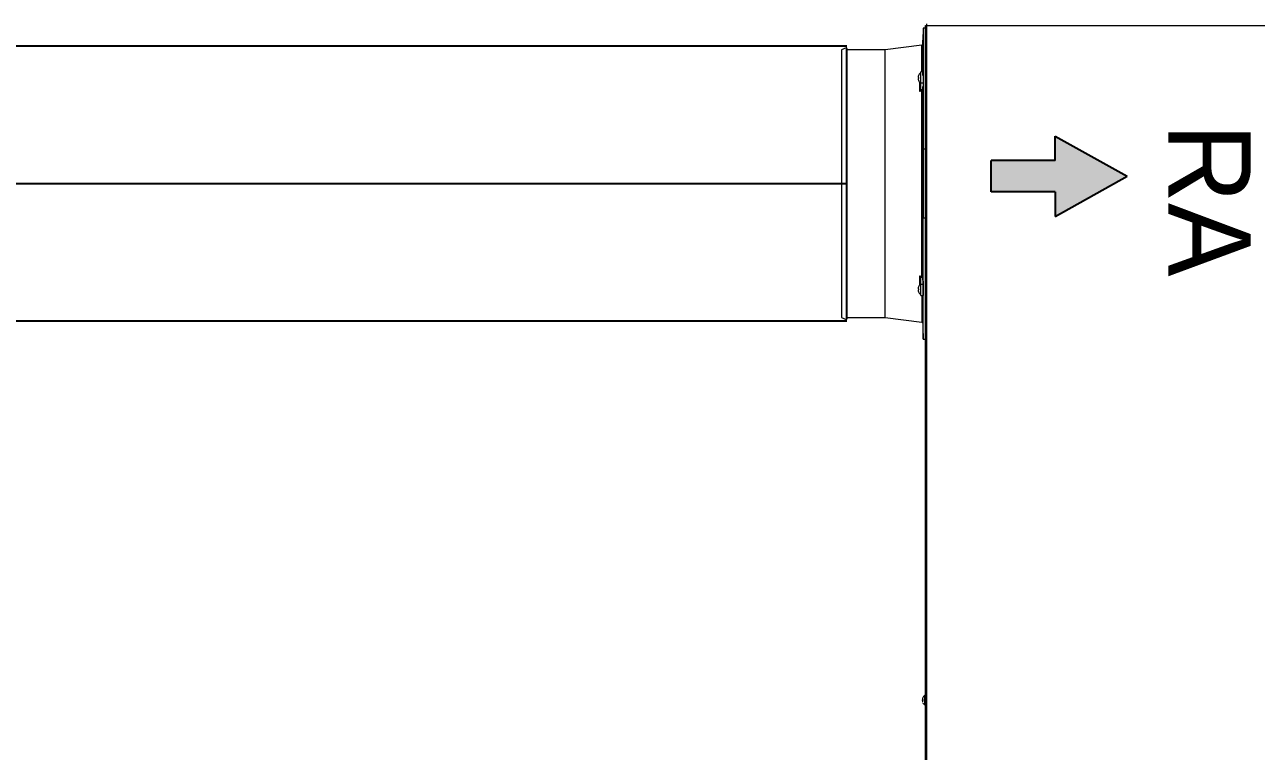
# Model space of a CAD drawing. Header units: millimetres. Extents: x 61566 to 667441, y 0 to 118800.
# Drawn here: x 439367 to 440488, y 64488 to 65149 of the extents above; entities that cross this region are included whole.
import ezdxf

# ---------------------------------------------------------------- set-up
doc = ezdxf.new("R2010")
doc.units = ezdxf.units.MM
doc.header["$LTSCALE"] = 200
doc.linetypes.add('CENTER', pattern=[50.8, 31.75, -6.35, 6.35, -6.35])
for name, color, linetype in [('LG-환기', 2, 'Continuous'), ('환기(RA)', 2, 'Continuous'), ('환기(SA)', 3, 'Continuous'), ('환기유니트', 6, 'Continuous')]:
    doc.layers.add(name, color=color, linetype=linetype)
doc.styles.add('ACISOGDT', font='amgdt.shx')

# ---------------------------------------------------------------- blocks, each defined once
blk = doc.blocks.new('빨간화살표')
at = {"layer": 'LG-환기', "ltscale": 0.5}
blk.add_hatch(color=1, dxfattribs=at).paths.add_polyline_path([(0, -15.8), (0, 15.8), (-64.8, 15.8), (-64.8, 40.6), (-137.3, 0), (-64.8, -40.6), (-64.8, -15.8)])
at = {"layer": 'LG-환기', "color": 1, "ltscale": 0.5}
for p, q in [((-64.8, 40.6), (-137.3, 0)), ((-64.8, 40.6), (-137.3, 0)), ((-64.8, 15.8), (-64.8, 40.6)), ((-64.8, 15.8), (-64.8, 40.6)), ((-64.8, 15.8), (0, 15.8)), ((-64.8, 15.8), (0, 15.8)), ((0, 15.8), (0, -15.8)), ((-64.8, -40.6), (-137.3, 0)), ((-64.8, -40.6), (-137.3, 0)), ((-64.8, -15.8), (-64.8, -40.6)), ((-64.8, -15.8), (-64.8, -40.6)), ((-64.8, -15.8), (0, -15.8)), ((-64.8, -15.8), (0, -15.8))]:
    blk.add_line(p, q, dxfattribs=at)
blk = doc.blocks.new('상업용 프리미엄환기 800~1000CMH')
at = {"layer": 'LG-환기', "color": 0, "linetype": 'Continuous', "lineweight": 18}
for p, q in [((1050.5, 949), (1050.5, 22.5)), ((1051.8, 949), (1051.8, 23.9)), ((1052.3, 642), (1052.3, 633.1)), ((1054.2, 635.6), (1054.2, 635.6)), ((1053.8, 309.4), (1051.8, 309.4)), ((1053.8, 309.4), (1053.8, 199.1)), ((1054, 298.4), (1053.8, 309.4)), ((1054, 266.2), (1054, 298.4)), ((1054.9, 269.7), (1054.9, 293.9)), ((1088.3, 289.7), (1054.9, 293.9)), ((1088.3, 289.7), (1088.3, 46.1)), ((1123.2, 289.7), (1088.3, 289.7)), ((1123.2, 44.8), (1123.2, 290.9)), ((1123.9, 44.3), (1123.9, 291.4)), ((1128.2, 289.7), (1123.9, 291.4)), ((1128.2, 46.1), (1128.2, 289.7)), ((1056, 269.7), (1053.8, 269.7)), ((1056, 269.7), (1056, 253.2)), ((1056, 259.4), (1053.9, 259.4)), ((1056.3, 268.7), (1056, 268.7)), ((1056, 259.3), (1056.3, 259.3)), ((1056.3, 259.3), (1056.3, 268.7)), ((1056.9, 259.9), (1056.9, 251.8)), ((1058.1, 266.2), (1058.1, 266.2)), ((1058.5, 264.4), (1058.1, 264.4)), ((1058.1, 263.6), (1058.5, 263.6)), ((1058.1, 261.9), (1058.1, 261.9)), ((1054, 255.8), (1054, 79.9)), ((1054.9, 252), (1054.9, 83.7)), ((1053.8, 199.1), (1051.8, 199.1)), ((1051.8, 136.6), (1053.8, 136.6)), ((1053.8, 26.4), (1053.8, 136.6)), ((1056, 82.5), (1056, 66)), ((1056.9, 83.9), (1056.9, 75.9)), ((1056, 76.3), (1053.9, 76.3)), ((1054, 69.5), (1054, 37.4)), ((1056.3, 76.4), (1056, 76.4)), ((1056.3, 67), (1056.3, 76.4)), ((1058.1, 73.8), (1058.1, 73.8)), ((1058.5, 72.1), (1058.1, 72.1)), ((1058.1, 71.3), (1058.5, 71.3)), ((1058.1, 69.5), (1058.1, 69.5)), ((1053.8, 66), (1056, 66)), ((1054.9, 66), (1054.9, 41.8)), ((1056, 67), (1056.3, 67)), ((1054.9, 41.8), (1088.3, 46.1)), ((1088.3, 46.1), (1123.2, 46.1)), ((1123.9, 44.3), (1128.2, 46.1)), ((1053.8, 26.4), (1054, 37.4)), ((1051.8, 23.9), (-10.4, 23.9)), ((1051.8, 26.4), (1053.8, 26.4))]:
    blk.add_line(p, q, dxfattribs=at)
at = {"layer": 'LG-환기', "color": 0, "linetype": 'Continuous', "lineweight": 35}
blk.add_line((1050.5, 23.8), (1050.5, 23.9), dxfattribs=at)
at = {"layer": 'LG-환기', "color": 0, "linetype": 'Continuous', "lineweight": 18}
for centre, radius, start, end in [((1052.1, 641.8), 0.3, 55.3987, 180), ((1049.2, 637.6), 5.4, 26.0867, 55.3987), ((1052.1, 633.4), 0.3, 180, 304.6013), ((1049.2, 637.6), 5.4, 304.6013, 338.604), ((1055, 294.9), 1, 180, 262.6736), ((1123.7, 290.9), 0.5, 68.1986, 180), ((1052.4, 264), 6.1, 20.6378, 50.3981), ((1052.4, 264), 6.1, 309.6019, 339.3622), ((1052.4, 264), 6.09, 3.7679, 20.6843), ((1052.4, 264), 5.71, 355.982, 4.018), ((1052.4, 264), 6.09, 339.3157, 356.2321), ((1052.4, 71.7), 6.1, 20.6378, 50.3981), ((1052.4, 71.7), 6.1, 309.6019, 339.3622), ((1052.4, 71.7), 6.09, 3.7679, 20.6843), ((1052.4, 71.7), 5.71, 355.982, 4.018), ((1052.4, 71.7), 6.09, 339.3157, 356.2321), ((1055, 40.8), 1, 97.3264, 180), ((1123.7, 44.8), 0.5, 180, 291.8014)]:
    blk.add_arc(centre, radius, start, end, dxfattribs=at)
for points, knots in [([(1054.5, 638.3), (1054.5, 638.4), (1054.5, 638.5), (1054.5, 638.6), (1054.5, 638.7), (1054.4, 638.8), (1054.4, 638.9), (1054.4, 639), (1054.4, 639), (1054.4, 639.1), (1054.3, 639.3), (1054.2, 639.5), (1054.2, 639.6)], [0, 0, 0, 0, 0.25, 0.25, 0.375, 0.375, 0.5, 0.5, 0.625, 0.625, 0.75, 1, 1, 1, 1]), ([(1054.2, 638), (1054.3, 638), (1054.4, 638), (1054.4, 638), (1054.4, 638), (1054.5, 638), (1054.5, 638), (1054.5, 638), (1054.5, 638), (1054.5, 638)], [0, 0, 0, 0, 0.5, 0.5, 0.625, 0.625, 0.75, 0.75, 1, 1, 1, 1]), ([(1054.5, 637.2), (1054.5, 637.2), (1054.5, 637.2), (1054.4, 637.2), (1054.4, 637.2), (1054.3, 637.2), (1054.3, 637.2), (1054.2, 637.2), (1054.2, 637.2), (1054.2, 637.2)], [0, 0, 0, 0, 0.5, 0.5, 0.75, 0.75, 0.875, 0.875, 1, 1, 1, 1]), ([(1054.2, 635.6), (1054.3, 635.7), (1054.3, 635.8), (1054.4, 636), (1054.4, 636), (1054.4, 636.1), (1054.4, 636.2), (1054.5, 636.4), (1054.5, 636.6), (1054.5, 636.9)], [0, 0, 0, 0, 0.25, 0.25, 0.375, 0.375, 0.5, 0.5, 1, 1, 1, 1]), ([(1054.5, 638), (1054.5, 638), (1054.5, 638), (1054.6, 638), (1054.6, 638), (1054.6, 638), (1054.6, 638), (1054.6, 638), (1054.6, 638), (1054.6, 638), (1054.6, 638), (1054.6, 638), (1054.6, 638), (1054.6, 638.1), (1054.6, 638.1), (1054.6, 638.1), (1054.6, 638.1), (1054.6, 638.1), (1054.6, 638.1), (1054.6, 638.2), (1054.6, 638.2), (1054.6, 638.2), (1054.5, 638.2), (1054.5, 638.2), (1054.5, 638.3)], [0, 0, 0, 0, 0.125, 0.125, 0.1875, 0.1875, 0.25, 0.25, 0.375, 0.375, 0.4375, 0.4375, 0.5, 0.5, 0.625, 0.625, 0.6875, 0.6875, 0.75, 0.8125, 0.8125, 0.875, 0.875, 1, 1, 1, 1]), ([(1054.5, 636.9), (1054.5, 636.9), (1054.5, 636.9), (1054.6, 636.9), (1054.6, 636.9), (1054.6, 637), (1054.6, 637), (1054.6, 637), (1054.6, 637), (1054.6, 637), (1054.6, 637), (1054.6, 637.1), (1054.6, 637.1), (1054.6, 637.1), (1054.6, 637.1), (1054.6, 637.1), (1054.6, 637.1), (1054.6, 637.1), (1054.6, 637.1), (1054.6, 637.1), (1054.6, 637.1), (1054.6, 637.1), (1054.5, 637.2), (1054.5, 637.2), (1054.5, 637.2)], [0, 0, 0, 0, 0.125, 0.125, 0.1875, 0.1875, 0.25, 0.25, 0.375, 0.375, 0.4375, 0.4375, 0.5, 0.5, 0.625, 0.625, 0.6875, 0.6875, 0.75, 0.8125, 0.8125, 0.875, 0.875, 1, 1, 1, 1]), ([(1053.8, 267.9), (1053.8, 268.1), (1053.8, 268.2), (1053.8, 268.3), (1053.8, 268.4), (1053.8, 268.4), (1053.8, 268.5), (1053.8, 268.6), (1053.8, 268.8), (1053.8, 269), (1053.8, 269.1), (1053.8, 269.3), (1053.8, 269.3), (1053.8, 269.3), (1053.8, 269.4), (1053.8, 269.4), (1053.8, 269.4), (1053.8, 269.5), (1053.8, 269.6), (1053.8, 269.6), (1053.8, 269.7), (1053.8, 269.7), (1053.8, 269.7), (1053.8, 269.7), (1053.8, 269.7)], [0, 0, 0, 0, 0.12492, 0.12492, 0.15615, 0.15615, 0.18738, 0.24984, 0.24984, 0.37476, 0.49968, 0.49968, 0.562139, 0.562139, 0.593369, 0.593369, 0.624599, 0.624599, 0.749519, 0.874439, 0.874439, 0.999359, 0.999359, 1, 1, 1, 1]), ([(1053.9, 259.4), (1053.9, 259.6), (1053.9, 259.7), (1053.9, 260), (1053.9, 260.3), (1053.8, 260.7), (1053.8, 260.9), (1053.8, 260.9), (1053.8, 261), (1053.8, 261.1), (1053.8, 261.2), (1053.8, 261.3), (1053.8, 261.6), (1053.8, 261.9), (1053.8, 262.3), (1053.8, 262.6), (1053.8, 262.7), (1053.8, 262.8), (1053.8, 262.9), (1053.8, 263), (1053.8, 263), (1053.8, 263.3), (1053.8, 263.5), (1053.8, 263.9), (1053.8, 264.3), (1053.8, 264.6), (1053.8, 264.9), (1053.8, 264.9), (1053.8, 265), (1053.8, 265.1), (1053.8, 265.2), (1053.8, 265.3), (1053.8, 265.6), (1053.8, 266), (1053.8, 266.3), (1053.8, 266.6), (1053.8, 266.7), (1053.8, 266.8), (1053.8, 266.8), (1053.8, 266.9), (1053.8, 267), (1053.8, 267.2), (1053.8, 267.3), (1053.8, 267.6), (1053.8, 267.8), (1053.8, 267.9)], [0, 0, 0, 0, 0.0625, 0.0625, 0.125, 0.1875, 0.1875, 0.203125, 0.203125, 0.21875, 0.21875, 0.25, 0.25, 0.3125, 0.375, 0.375, 0.40625, 0.40625, 0.421875, 0.421875, 0.4375, 0.4375, 0.5, 0.5, 0.5625, 0.625, 0.625, 0.640625, 0.640625, 0.65625, 0.65625, 0.6875, 0.6875, 0.75, 0.8125, 0.8125, 0.84375, 0.84375, 0.859375, 0.859375, 0.875, 0.875, 0.9375, 0.9375, 1, 1, 1, 1]), ([(1054, 255.8), (1054, 256.1), (1054, 256.3), (1053.9, 257.5), (1053.9, 258.5), (1053.9, 259.4)], [0, 0, 0, 0, 0.221672, 0.221672, 1, 1, 1, 1]), ([(1054, 253.4), (1054.3, 253.4), (1054.7, 253.4), (1055.3, 253.3), (1055.7, 253.3), (1056, 253.2)], [0, 0, 0, 0, 0.5, 0.5, 1, 1, 1, 1]), ([(1054.9, 252), (1054.9, 252), (1054.9, 252), (1054.8, 252), (1054.8, 252), (1054.8, 252), (1054.8, 252.1), (1054.7, 252.1), (1054.7, 252.2), (1054.6, 252.2), (1054.5, 252.3), (1054.5, 252.4), (1054.4, 252.4), (1054.4, 252.5), (1054.4, 252.5), (1054.4, 252.5), (1054.3, 252.5), (1054.3, 252.6), (1054.3, 252.7), (1054.2, 252.7), (1054.2, 252.8), (1054.2, 252.8), (1054.1, 252.9), (1054.1, 252.9), (1054.1, 252.9), (1054.1, 253), (1054.1, 253), (1054.1, 253.1), (1054, 253.1), (1054, 253.1), (1054, 253.2), (1054, 253.2), (1054, 253.2), (1054, 253.3), (1054, 253.3), (1054, 253.3), (1054, 253.4)], [0, 0, 0, 0, 0.015625, 0.015625, 0.03125, 0.0625, 0.0625, 0.125, 0.125, 0.25, 0.25, 0.375, 0.375, 0.40625, 0.40625, 0.4375, 0.4375, 0.5, 0.5, 0.625, 0.625, 0.65625, 0.65625, 0.6875, 0.6875, 0.75, 0.75, 0.8125, 0.8125, 0.84375, 0.84375, 0.875, 0.875, 0.9375, 0.9375, 1, 1, 1, 1]), ([(1056, 253.2), (1056, 253.2), (1056, 253.1), (1056, 253.1), (1056, 253), (1056, 253), (1056, 253), (1056, 252.9), (1056, 252.9), (1056.1, 252.9), (1056.1, 252.8), (1056.1, 252.8), (1056.1, 252.7), (1056.1, 252.7), (1056.1, 252.7), (1056.2, 252.6), (1056.2, 252.6), (1056.2, 252.6), (1056.3, 252.5), (1056.3, 252.4), (1056.3, 252.4), (1056.4, 252.3), (1056.4, 252.3), (1056.4, 252.3), (1056.4, 252.3), (1056.5, 252.2), (1056.5, 252.1), (1056.6, 252), (1056.7, 252), (1056.7, 251.9), (1056.8, 251.9), (1056.8, 251.8), (1056.8, 251.8), (1056.8, 251.8), (1056.9, 251.8), (1056.9, 251.8), (1056.9, 251.8)], [0, 0, 0, 0, 0.0625, 0.0625, 0.125, 0.125, 0.15625, 0.15625, 0.1875, 0.1875, 0.25, 0.25, 0.3125, 0.3125, 0.34375, 0.34375, 0.375, 0.375, 0.5, 0.5, 0.5625, 0.5625, 0.59375, 0.59375, 0.625, 0.625, 0.75, 0.75, 0.875, 0.875, 0.9375, 0.9375, 0.96875, 0.984375, 0.984375, 1, 1, 1, 1]), ([(1053.8, 136.6), (1053.8, 141.8), (1053.8, 147), (1053.8, 157.4), (1053.8, 167.9), (1053.8, 178.3), (1053.8, 188.7), (1053.8, 193.9), (1053.8, 199.1)], [0, 0, 0, 0, 0.25, 0.25, 0.5, 0.75, 0.75, 1, 1, 1, 1]), ([(1053.9, 76.3), (1053.9, 77.2), (1053.9, 78.2), (1054, 79.4), (1054, 79.7), (1054, 79.9)], [0, 0, 0, 0, 0.778328, 0.778328, 1, 1, 1, 1]), ([(1054, 82.3), (1054, 82.4), (1054, 82.4), (1054, 82.5), (1054, 82.5), (1054, 82.5), (1054, 82.6), (1054, 82.6), (1054, 82.6), (1054.1, 82.7), (1054.1, 82.7), (1054.1, 82.8), (1054.1, 82.8), (1054.1, 82.8), (1054.1, 82.9), (1054.2, 82.9), (1054.2, 82.9), (1054.2, 83), (1054.3, 83), (1054.3, 83.1), (1054.3, 83.2), (1054.4, 83.2), (1054.4, 83.2), (1054.4, 83.3), (1054.4, 83.3), (1054.5, 83.3), (1054.5, 83.4), (1054.6, 83.5), (1054.7, 83.6), (1054.7, 83.6), (1054.8, 83.7), (1054.8, 83.7), (1054.8, 83.7), (1054.8, 83.7), (1054.9, 83.7), (1054.9, 83.7), (1054.9, 83.7)], [0, 0, 0, 0, 0.0625, 0.0625, 0.125, 0.125, 0.15625, 0.15625, 0.1875, 0.1875, 0.25, 0.25, 0.3125, 0.3125, 0.34375, 0.34375, 0.375, 0.375, 0.5, 0.5, 0.5625, 0.5625, 0.59375, 0.59375, 0.625, 0.625, 0.75, 0.75, 0.875, 0.875, 0.9375, 0.9375, 0.96875, 0.984375, 0.984375, 1, 1, 1, 1]), ([(1056, 82.5), (1055.7, 82.4), (1055.3, 82.4), (1054.7, 82.3), (1054.3, 82.3), (1054, 82.3)], [0, 0, 0, 0, 0.5, 0.5, 1, 1, 1, 1]), ([(1056.9, 83.9), (1056.9, 83.9), (1056.9, 83.9), (1056.8, 83.9), (1056.8, 83.9), (1056.8, 83.9), (1056.8, 83.8), (1056.7, 83.8), (1056.7, 83.7), (1056.6, 83.7), (1056.5, 83.6), (1056.5, 83.5), (1056.4, 83.5), (1056.4, 83.4), (1056.4, 83.4), (1056.4, 83.4), (1056.3, 83.3), (1056.3, 83.3), (1056.3, 83.2), (1056.2, 83.2), (1056.2, 83.1), (1056.2, 83.1), (1056.1, 83), (1056.1, 83), (1056.1, 83), (1056.1, 82.9), (1056.1, 82.9), (1056.1, 82.8), (1056, 82.8), (1056, 82.8), (1056, 82.7), (1056, 82.7), (1056, 82.7), (1056, 82.6), (1056, 82.6), (1056, 82.6), (1056, 82.5)], [0, 0, 0, 0, 0.015625, 0.015625, 0.03125, 0.0625, 0.0625, 0.125, 0.125, 0.25, 0.25, 0.375, 0.375, 0.40625, 0.40625, 0.4375, 0.4375, 0.5, 0.5, 0.625, 0.625, 0.65625, 0.65625, 0.6875, 0.6875, 0.75, 0.75, 0.8125, 0.8125, 0.84375, 0.84375, 0.875, 0.875, 0.9375, 0.9375, 1, 1, 1, 1]), ([(1053.8, 67.8), (1053.8, 67.9), (1053.8, 68.1), (1053.8, 68.3), (1053.8, 68.3), (1053.8, 68.4), (1053.8, 68.5), (1053.8, 68.6), (1053.8, 68.9), (1053.8, 69.2), (1053.8, 69.6), (1053.8, 69.8), (1053.8, 69.9), (1053.8, 70.1), (1053.8, 70.1), (1053.8, 70.2), (1053.8, 70.3), (1053.8, 70.5), (1053.8, 70.9), (1053.8, 71.3), (1053.8, 71.6), (1053.8, 71.8), (1053.8, 72.1), (1053.8, 72.1), (1053.8, 72.2), (1053.8, 72.4), (1053.8, 72.5), (1053.8, 72.8), (1053.8, 73.2), (1053.8, 73.6), (1053.8, 73.9), (1053.8, 74), (1053.8, 74.2), (1053.8, 74.2), (1053.8, 74.5), (1053.8, 74.9), (1053.9, 75.2), (1053.9, 75.5), (1053.9, 75.5), (1053.9, 75.7), (1053.9, 75.7), (1053.9, 75.8), (1053.9, 75.8), (1053.9, 76), (1053.9, 76.1), (1053.9, 76.3)], [0, 0, 0, 0, 0.0625, 0.0625, 0.078125, 0.078125, 0.09375, 0.125, 0.125, 0.1875, 0.25, 0.25, 0.28125, 0.28125, 0.296875, 0.296875, 0.3125, 0.3125, 0.375, 0.4375, 0.4375, 0.5, 0.5, 0.515625, 0.515625, 0.53125, 0.5625, 0.5625, 0.625, 0.6875, 0.6875, 0.71875, 0.71875, 0.75, 0.75, 0.8125, 0.875, 0.875, 0.90625, 0.90625, 0.921875, 0.921875, 0.9375, 0.9375, 1, 1, 1, 1]), ([(1053.8, 66), (1053.8, 66), (1053.8, 66), (1053.8, 66), (1053.8, 66.1), (1053.8, 66.1), (1053.8, 66.2), (1053.8, 66.2), (1053.8, 66.2), (1053.8, 66.2), (1053.8, 66.2), (1053.8, 66.3), (1053.8, 66.4), (1053.8, 66.5), (1053.8, 66.7), (1053.8, 66.8), (1053.8, 66.8), (1053.8, 66.9), (1053.8, 66.9), (1053.8, 67), (1053.8, 67), (1053.8, 67.2), (1053.8, 67.3), (1053.8, 67.5), (1053.8, 67.7), (1053.8, 67.8)], [0, 0, 0, 0, 0.001286, 0.001286, 0.126125, 0.250964, 0.250964, 0.282174, 0.282174, 0.313384, 0.313384, 0.375804, 0.375804, 0.500643, 0.625482, 0.625482, 0.687902, 0.687902, 0.719112, 0.719112, 0.750321, 0.750321, 0.875161, 0.875161, 1, 1, 1, 1])]:
    blk.add_open_spline(points, degree=3, knots=knots, dxfattribs=at)
for points in [[(1054.2, 639.6), (1054.2, 639.6), (1054.2, 639.6), (1054.2, 639.6)], [(1054.2, 637.2), (1054.2, 637.4), (1054.2, 637.7), (1054.2, 638)], [(1056.9, 251.8), (1056.2, 251.8), (1055.5, 251.9), (1054.9, 252)], [(1056, 253.2), (1056, 253.2), (1056, 253.2), (1056, 253.2)], [(1054.9, 83.7), (1055.5, 83.8), (1056.2, 83.9), (1056.9, 83.9)], [(1056, 82.5), (1056, 82.5), (1056, 82.5), (1056, 82.5)]]:
    blk.add_open_spline(points, degree=3, dxfattribs=at)
at = {"layer": 'LG-환기', "linetype": 'Continuous', "extrusion": (0, 0, -1), "xscale": -0.8999999999998632, "yscale": 0.8999999999998632, "zscale": -0.8999999999998632}
blk.add_blockref('빨간화살표', (-991.9, 161.1), dxfattribs=at)
at = {"layer": 'LG-환기', "color": 0, "linetype": 'Continuous', "lineweight": 18, "insert": (755.7, 113), "char_height": 75, "width": 117.002, "attachment_point": 1, "rotation": 90, "style": 'ACISOGDT'}
blk.add_mtext('RA', dxfattribs=at)

msp = doc.modelspace()

# ---------------------------------------------------------------- linework, layer by layer
at = {"layer": '환기(RA)'}
for p, q in [((440115, 65128.9), (437930.6, 65128.9)), ((440115, 64878.9), (437930.6, 64878.9))]:
    msp.add_line(p, q, dxfattribs=at)
at = {"layer": '환기(SA)', "color": 1, "linetype": 'CENTER'}
msp.add_line((440115, 65003.9), (437930.6, 65003.9), dxfattribs=at)

# ---------------------------------------------------------------- block references
at = {"layer": '환기유니트', "rotation": 180}
msp.add_blockref('상업용 프리미엄환기 800~1000CMH', (441238.2, 65171.8), dxfattribs=at)

doc.saveas('drawing.dxf')
